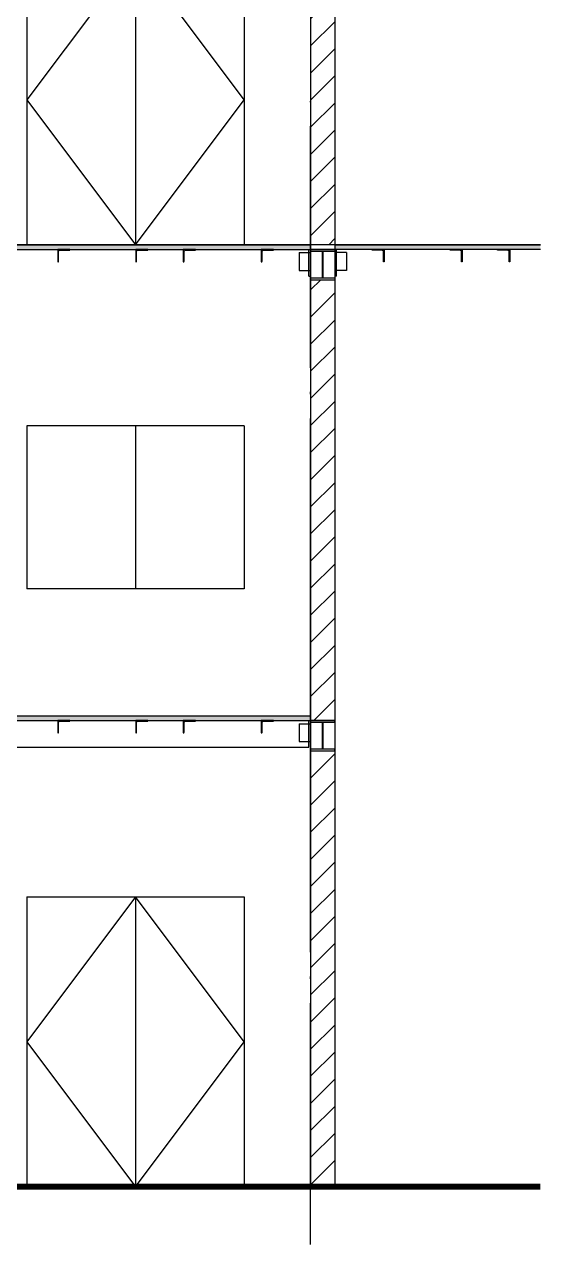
# Model space of a CAD drawing. Extents: x -518586 to 1253874, y -62343 to 661177.
# Drawn here: x 1148451 to 1157047, y -5392 to 14814 of the extents above; entities that cross this region are included whole.
import ezdxf

# ---------------------------------------------------------------- set-up
doc = ezdxf.new("R2010")
doc.units = 0
doc.header["$LTSCALE"] = 1000
doc.header["$MEASUREMENT"] = 0
doc.linetypes.add('DOTE', pattern=[2.42, 2, -0.2, 0.02, -0.2])
for name, color, linetype in [('BEAM_CON', 4, 'Continuous'), ('DOTE', 9, 'DOTE'), ('S_STAIR', 2, 'Continuous'), ('WALL', 6, 'Continuous'), ('尺寸线', 3, 'Continuous'), ('路', 150, 'Continuous')]:
    doc.layers.add(name, color=color, linetype=linetype)
doc.layers.add('基础堆坡', color=40, linetype='Continuous', lineweight=25)
doc.layers.add('柱构件', color=7, linetype='Continuous', lineweight=25, true_color=0xffff94)
pattern_1 = [(45, (-3124.61, 0.0002), (-112.25309, 112.25309), [])]

# ---------------------------------------------------------------- blocks, each defined once
blk = doc.blocks.new('0174')
at = {"layer": 'WALL'}
h = blk.add_hatch(dxfattribs=at)
h.set_pattern_fill('ANSI31', color=0, scale=99.9999, style=0)
h.set_pattern_definition(pattern_1)
h.paths.add_polyline_path([(1145291, 19773), (1145091, 19773), (1145091, 16373), (1145291, 16373)])
h = blk.add_hatch(dxfattribs=at)
h.set_pattern_fill('ANSI31', color=0, scale=99.9999, style=0)
h.set_pattern_definition(pattern_1)
h.paths.add_polyline_path([(1145091, 16083), (1145291, 16083), (1145291, 12433), (1145091, 12433)])
h = blk.add_hatch(dxfattribs=at)
h.set_pattern_fill('ANSI31', color=0, scale=99.9999, style=0)
h.set_pattern_definition(pattern_1)
h.paths.add_polyline_path([(1145291, 12183), (1145091, 12183), (1145091, 8573), (1145291, 8573)])
at = {"layer": '基础堆坡'}
h = blk.add_hatch(dxfattribs=at)
h.set_pattern_fill('混凝土', color=256, scale=4.999995, style=0)
h.set_pattern_definition([(130, (2096280.245, -774378.07), (-35.8629732, -3.1376036), [3.7499962, -41.2499587]), (185, (2096280.245, -774378.07), (6.9375597, 37.609569), [2.999997, -32.999967]), (79.5486, (2096277.256, -774378.33), (-28.9254401, 34.4719426), [3.1870063, -35.0570705]), (133.8158, (2096280.245, -774368.07), (-53.361999, -8.2759424), [5.6249944, -61.874938]), (83.3644, (2096275.8, -774368.76), (-46.7330885, 48.7058448), [4.7805096, -52.5855974]), (188.8158, (2096280.245, -774368.07), (-46.7330505, 48.7058813), [4.4999955, -49.4999504]), (159, (2096275.245, -774370.57), (-29.8453227, -20.1309244), [3.7499962, -41.2499587]), (214, (2096275.245, -774370.57), (-12.1657544, 36.257466), [2.999997, -32.999967]), (108.5486, (2096272.758, -774372.246), (-42.0110894, 16.1265087), [3.1870063, -35.0570705]), (142.5, (2096280.245, -774378.069), (-0.60799216, 16.64467603), [0, -32.59996737, 0, -33.49996647, 0, -33.12496684]), (172.5, (2096280.245, -774378.069), (-13.1534637, 19.72056585), [0, -19.09998088, 0, -31.84996812, 0, -12.62498736]), (212.5, (2096291.395, -774378.069), (-26.69109509, -1.12774246), [0, -12.4999875, 0, -38.99996096, 0, -51.7499482]), (222.5, (2096296.395, -774378.069), (-29.15927928, 5.0052441), [0, -16.24998373, 0, -25.89997407, 0, -36.7499632])])
h.paths.add_polyline_path([(1142501, 16333), (1142501, 16373), (1145091, 16373), (1145091, 16333)])
h = blk.add_hatch(dxfattribs=at)
h.set_pattern_fill('混凝土', color=256, scale=4.999995, style=0)
h.set_pattern_definition([(50, (194102.74, -774378.07), (35.8629732, -3.1376036), [3.7499962, -41.2499587]), (355, (194102.74, -774378.07), (-6.9375597, 37.609569), [2.999997, -32.999967]), (100.4514, (194105.728, -774378.33), (28.9254401, 34.4719426), [3.1870063, -35.0570705]), (46.1842, (194102.74, -774368.07), (53.361999, -8.2759424), [5.6249944, -61.874938]), (96.6356, (194107.186, -774368.76), (46.7330885, 48.7058448), [4.7805096, -52.5855974]), (351.1842, (194102.74, -774368.07), (46.7330505, 48.7058813), [4.4999955, -49.4999504]), (21, (194107.74, -774370.57), (29.8453227, -20.1309244), [3.7499962, -41.2499587]), (326, (194107.74, -774370.57), (12.1657544, 36.257466), [2.999997, -32.999967]), (71.4514, (194110.227, -774372.246), (42.0110894, 16.1265087), [3.1870063, -35.0570705]), (37.5, (194102.74, -774378.069), (0.60799216, 16.64467603), [0, -32.59996737, 0, -33.49996647, 0, -33.12496684]), (7.5, (194102.74, -774378.069), (13.1534637, 19.72056585), [0, -19.09998088, 0, -31.84996812, 0, -12.62498736]), (327.5, (194091.59, -774378.069), (26.69109509, -1.12774246), [0, -12.4999875, 0, -38.99996096, 0, -51.7499482]), (317.5, (194086.59, -774378.069), (29.1592793, 5.0052441), [0, -16.24998373, 0, -25.89997407, 0, -36.7499632])])
h.paths.add_polyline_path([(1146994, 16333), (1146994, 16373), (1145291, 16373), (1145291, 16333)])
h = blk.add_hatch(dxfattribs=at)
h.set_pattern_fill('混凝土', color=256, scale=4.999995, style=0)
h.set_pattern_definition([(130, (2096280.245, -778278.065), (-35.8629732, -3.1376036), [3.7499962, -41.2499587]), (185, (2096280.245, -778278.065), (6.9375597, 37.609569), [2.999997, -32.999967]), (79.5486, (2096277.256, -778278.326), (-28.9254401, 34.4719426), [3.1870063, -35.0570705]), (133.8158, (2096280.245, -778268.065), (-53.361999, -8.2759424), [5.6249944, -61.874938]), (83.3644, (2096275.8, -778268.755), (-46.7330885, 48.7058448), [4.7805096, -52.5855974]), (188.8158, (2096280.245, -778268.065), (-46.7330505, 48.7058813), [4.4999955, -49.4999504]), (159, (2096275.245, -778270.565), (-29.8453227, -20.1309244), [3.7499962, -41.2499587]), (214, (2096275.245, -778270.565), (-12.1657544, 36.257466), [2.999997, -32.999967]), (108.5486, (2096272.758, -778272.242), (-42.0110894, 16.1265087), [3.1870063, -35.0570705]), (142.5, (2096280.245, -778278.065), (-0.60799216, 16.64467603), [0, -32.59996737, 0, -33.49996647, 0, -33.12496684]), (172.5, (2096280.245, -778278.065), (-13.1534637, 19.72056585), [0, -19.09998088, 0, -31.84996812, 0, -12.62498736]), (212.5, (2096291.395, -778278.065), (-26.69109509, -1.12774246), [0, -12.4999875, 0, -38.99996096, 0, -51.7499482]), (222.5, (2096296.395, -778278.065), (-29.15927928, 5.0052441), [0, -16.24998373, 0, -25.89997407, 0, -36.7499632])])
h.paths.add_polyline_path([(1142501, 12433), (1142501, 12473), (1145091, 12473), (1145091, 12433)])
at = {"layer": 'BEAM_CON'}
for points in [[(1142998, 16333), (1142998, 16232), (1143002, 16232, 0.414214), (1143004, 16234), (1143004, 16315, -0.414214), (1143015, 16327), (1143096, 16327, 0.414214), (1143098, 16329), (1143098, 16333)], [(1143643, 16333), (1143643, 16232), (1143647, 16232, 0.414214), (1143649, 16234), (1143649, 16315, -0.414214), (1143660, 16327), (1143741, 16327, 0.414214), (1143744, 16329), (1143744, 16333)], [(1144037, 16333), (1144037, 16232), (1144041, 16232, 0.414214), (1144043, 16234), (1144043, 16315, -0.414214), (1144055, 16327), (1144136, 16327, 0.414214), (1144138, 16329), (1144138, 16333)], [(1144682, 16333), (1144682, 16232), (1144687, 16232, 0.414214), (1144689, 16234), (1144689, 16315, -0.414214), (1144700, 16327), (1144781, 16327, 0.414214), (1144783, 16329), (1144783, 16333)], [(1145701, 16333), (1145701, 16232), (1145696, 16232, -0.414214), (1145694, 16234), (1145694, 16315, 0.414214), (1145683, 16327), (1145602, 16327, -0.414214), (1145600, 16329), (1145600, 16333)], [(1146346, 16333), (1146346, 16232), (1146342, 16232, -0.414214), (1146340, 16234), (1146340, 16315, 0.414214), (1146328, 16327), (1146247, 16327, -0.414214), (1146245, 16329), (1146245, 16333)], [(1146740, 16333), (1146740, 16232), (1146736, 16232, -0.414214), (1146734, 16234), (1146734, 16315, 0.414214), (1146723, 16327), (1146642, 16327, -0.414214), (1146639, 16329), (1146639, 16333)], [(1142998, 12433), (1142998, 12332), (1143002, 12332, 0.414214), (1143004, 12334), (1143004, 12415, -0.414214), (1143015, 12427), (1143096, 12427, 0.414214), (1143098, 12429), (1143098, 12433)], [(1143643, 12433), (1143643, 12332), (1143647, 12332, 0.414214), (1143649, 12334), (1143649, 12415, -0.414214), (1143660, 12427), (1143741, 12427, 0.414214), (1143744, 12429), (1143744, 12433)], [(1144037, 12433), (1144037, 12332), (1144041, 12332, 0.414214), (1144043, 12334), (1144043, 12415, -0.414214), (1144055, 12427), (1144136, 12427, 0.414214), (1144138, 12429), (1144138, 12433)], [(1144682, 12433), (1144682, 12332), (1144687, 12332, 0.414214), (1144689, 12334), (1144689, 12415, -0.414214), (1144700, 12427), (1144781, 12427, 0.414214), (1144783, 12429), (1144783, 12433)]]:
    blk.add_lwpolyline(points, format="xyb", close=True, dxfattribs=at)
at = {"layer": 'DOTE', "color": 251}
for p, q in [((1145091, 8094), (1145091, 17561)), ((1146994, 16373), (1137192, 16373))]:
    blk.add_line(p, q, dxfattribs=at)
at = {"layer": 'S_STAIR'}
for p, q in [((1142231, 16373), (1145091, 16373)), ((1146994, 16373), (1145291, 16373)), ((1145076, 16113), (1145076, 16333)), ((1145306, 16113), (1145306, 16333)), ((1145076, 16113), (1145091, 16113)), ((1145306, 16113), (1145291, 16113)), ((1142231, 12473), (1145091, 12473)), ((1145076, 12213), (1145076, 12433)), ((1142281, 12213), (1145076, 12213))]:
    blk.add_line(p, q, dxfattribs=at)
at = {"layer": 'WALL', "color": 0}
for p, q in [((1145091, 19773), (1145091, 8573)), ((1145291, 19773), (1145291, 8573)), ((1142501, 16333), (1145091, 16333)), ((1145091, 16333), (1145291, 16333)), ((1146994, 16333), (1145291, 16333)), ((1142501, 12433), (1145091, 12433)), ((1145091, 12433), (1145291, 12433)), ((1144662, 8573), (1143162, 8573))]:
    blk.add_line(p, q, dxfattribs=at)
at = {"layer": 'WALL', "color": 0, "const_width": 50}
blk.add_lwpolyline([(1146994, 8573), (1136992, 8573)], dxfattribs=at)
at = {"layer": '基础堆坡'}
for p, q in [((1144995, 16307), (1144995, 16159)), ((1144995, 16307), (1145091, 16307)), ((1145388, 16307), (1145291, 16307)), ((1145388, 16307), (1145388, 16159)), ((1144995, 16159), (1145091, 16159)), ((1145388, 16159), (1145291, 16159)), ((1144995, 12407), (1144995, 12259)), ((1144995, 12407), (1145091, 12407)), ((1144995, 12259), (1145091, 12259))]:
    blk.add_line(p, q, dxfattribs=at)
at = {"layer": '尺寸线', "color": 0}
for p, q in [((1145091, 16373), (1142231, 16373)), ((1145291, 16373), (1146994, 16373)), ((1145091, 12473), (1145091, 13673)), ((1145091, 8573), (1144791, 8573))]:
    blk.add_line(p, q, dxfattribs=at)
at = {"layer": '柱构件'}
for p, q in [((1145291, 16333), (1145091, 16333)), ((1145091, 16319), (1145291, 16319)), ((1145186, 16319), (1145186, 16097)), ((1145196, 16097), (1145196, 16319)), ((1145291, 16097), (1145091, 16097)), ((1145091, 16083), (1145291, 16083)), ((1145091, 12433), (1145091, 12419)), ((1145291, 12433), (1145091, 12433)), ((1145291, 12419), (1145291, 12433)), ((1145091, 12419), (1145291, 12419)), ((1145186, 12419), (1145186, 12197)), ((1145196, 12197), (1145196, 12419)), ((1145091, 12197), (1145091, 12183)), ((1145291, 12197), (1145091, 12197)), ((1145091, 12183), (1145291, 12183)), ((1145291, 12183), (1145291, 12197))]:
    blk.add_line(p, q, dxfattribs=at)
at = {"layer": '路', "color": 8}
for p, q in [((1142741, 18773), (1142741, 16373)), ((1143641, 18773), (1142741, 17573)), ((1143641, 18773), (1143641, 16373)), ((1144541, 17573), (1143641, 18773)), ((1144541, 18773), (1144541, 16373)), ((1142741, 17573), (1143641, 16373)), ((1143641, 16373), (1144541, 17573)), ((1144541, 14873), (1142741, 14873)), ((1142741, 14873), (1142741, 13523)), ((1143641, 14873), (1143641, 13523)), ((1144541, 14873), (1144541, 13523)), ((1144541, 13523), (1142741, 13523)), ((1142741, 10973), (1142741, 8573)), ((1142741, 10973), (1144541, 10973)), ((1143641, 10973), (1142741, 9773)), ((1143641, 10973), (1143641, 8573)), ((1144541, 9773), (1143641, 10973)), ((1144541, 10973), (1144541, 8573)), ((1142741, 9773), (1143641, 8573)), ((1143641, 8573), (1144541, 9773)), ((1142741, 8573), (1144541, 8573))]:
    blk.add_line(p, q, dxfattribs=at)

msp = doc.modelspace()

# ---------------------------------------------------------------- block references
at = {"layer": '尺寸线', "color": 0, "xscale": 2, "yscale": 2, "zscale": 2}
msp.add_blockref('0174', (-1136992, -21580), dxfattribs=at)

doc.saveas('drawing.dxf')
